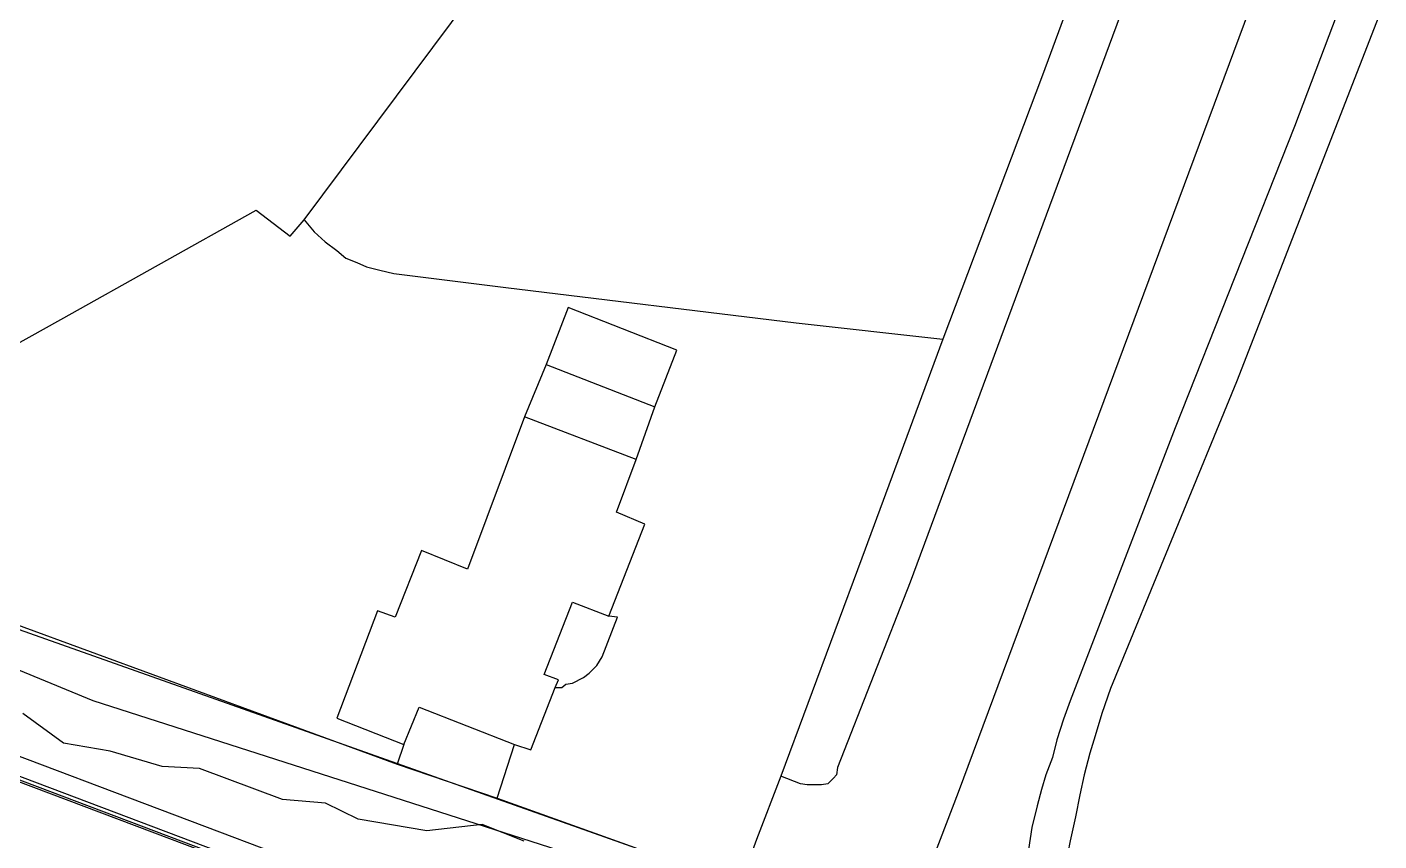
# Model space of a CAD drawing. Header units: millimetres. Extents: x 521005098 to 522149999836, y 174611071 to 175300000107.
# Drawn here: x 522056878836 to 522134000036, y 175123114192 to 175169562340 of the extents above; entities that cross this region are included whole.
import ezdxf

# ---------------------------------------------------------------- set-up
doc = ezdxf.new("R2010")
doc.units = ezdxf.units.MM
doc.header["$LTSCALE"] = 200
for name, color, linetype in [('0-35TEXT', 3, 'Continuous'), ('siteplan$0$0-35TEXT', 3, 'Continuous'), ('siteplan$0$siteplan$0$10', 1, 'Continuous'), ('siteplan$0$siteplan$0$14', 1, 'Continuous'), ('siteplan$0$siteplan$0$19', 1, 'Continuous'), ('siteplan$0$siteplan$0$25', 1, 'Continuous'), ('siteplan$0$siteplan$0$57', 1, 'Continuous'), ('siteplan$0$siteplan$0$60', 1, 'Continuous'), ('siteplan$0$siteplan$0$62', 1, 'Continuous'), ('siteplan$0$siteplan$0$8', 1, 'Continuous'), ('siteplan$0$siteplan$0$9', 1, 'Continuous')]:
    doc.layers.add(name, color=color, linetype=linetype)
doc.layers.get('siteplan$0$0-35TEXT').off()

# ---------------------------------------------------------------- blocks, each defined once
blk = doc.blocks.new('siteplan$0$siteplan')
at = {"layer": 'siteplan$0$siteplan$0$10', "color": 8}
for p, q in [((21634, 75070.19), (21625.88, 75049.31)), ((21631.62, 75070.31), (21629.19, 75063.88)), ((21629.19, 75063.88), (21622.38, 75046.69)), ((21625.88, 75049.31), (21618.69, 75031.81)), ((21622.38, 75046.69), (21616.38, 75031.12)), ((21618.69, 75031.81), (21618.19, 75030.38)), ((21616.38, 75031.12), (21616, 75030.06)), ((21616, 75030.06), (21615.62, 75028.88)), ((21618.19, 75030.38), (21617.81, 75029.12)), ((21617.81, 75029.12), (21617.5, 75028.12)), ((21615.62, 75028.88), (21615.38, 75027.88)), ((21615.38, 75027.88), (21615, 75026.88)), ((21617.5, 75028.12), (21617.19, 75026.88)), ((21615, 75026.88), (21614.75, 75026.06)), ((21617.19, 75026.88), (21616.94, 75025.75)), ((21614.75, 75026.06), (21614.5, 75025.12)), ((21614.5, 75025.12), (21614.19, 75023.88)), ((21616.94, 75025.75), (21616.69, 75024.5)), ((21616.69, 75024.5), (21616.38, 75023.12)), ((21614.19, 75023.88), (21614, 75022.62)), ((21616.38, 75023.12), (21616.12, 75021.75))]:
    blk.add_line(p, q, dxfattribs=at)
at = {"layer": 'siteplan$0$siteplan$0$14', "color": 8}
for p, q in [((21587.75, 75053.56), (21586.5, 75050.31)), ((21593.94, 75051.12), (21587.75, 75053.56)), ((21592.69, 75047.88), (21593.94, 75051.12)), ((21586.5, 75050.31), (21585.25, 75047.31)), ((21586.5, 75050.31), (21592.69, 75047.88)), ((21591.62, 75044.88), (21592.69, 75047.88)), ((21585.25, 75047.31), (21582, 75038.62)), ((21591.62, 75044.88), (21585.25, 75047.31)), ((21590.5, 75041.88), (21591.62, 75044.88)), ((21592.12, 75041.19), (21590.5, 75041.88)), ((21590.06, 75035.94), (21592.12, 75041.19)), ((21579.38, 75039.69), (21577.88, 75035.88)), ((21582, 75038.62), (21579.38, 75039.69)), ((21586.38, 75032.62), (21588, 75036.75)), ((21588, 75036.75), (21590.06, 75035.94)), ((21576.88, 75036.25), (21574.56, 75030.12)), ((21577.88, 75035.88), (21576.88, 75036.25)), ((21589.69, 75033.62), (21590.56, 75035.88)), ((21590.56, 75035.88), (21590.06, 75035.94)), ((21589.38, 75033.12), (21589.69, 75033.62)), ((21588.94, 75032.69), (21589.38, 75033.12)), ((21587.19, 75032.31), (21586.38, 75032.62)), ((21587, 75031.88), (21587.19, 75032.31)), ((21587.38, 75031.88), (21587.62, 75032.06)), ((21587.62, 75032.06), (21588, 75032.12)), ((21588, 75032.12), (21588.62, 75032.44)), ((21588.62, 75032.44), (21588.94, 75032.69)), ((21585.62, 75028.31), (21587, 75031.88)), ((21587, 75031.88), (21587.38, 75031.88)), ((21578.38, 75028.62), (21579.25, 75030.75)), ((21579.25, 75030.75), (21584.69, 75028.62)), ((21574.56, 75030.12), (21578.38, 75028.62)), ((21578.38, 75028.62), (21578, 75027.5)), ((21583.69, 75025.56), (21584.69, 75028.62)), ((21584.69, 75028.62), (21585.62, 75028.31)), ((21578, 75027.5), (21583.69, 75025.56))]:
    blk.add_line(p, q, dxfattribs=at)
at = {"layer": 'siteplan$0$siteplan$0$19', "color": 8}
for p, q in [((21548.288, 75036.209), (21560.626, 75031.136)), ((21560.626, 75031.136), (21590.831, 75021.428))]:
    blk.add_line(p, q, dxfattribs=at)
at = {"layer": 'siteplan$0$siteplan$0$25', "color": 8}
blk.add_line((21554.913, 75035.725), (21597.253, 75020.729), dxfattribs=at)
at = {"layer": 'siteplan$0$siteplan$0$57', "color": 8}
for p, q in [((21590.021, 75015.268), (21475.873, 75058.326)), ((21558.951, 75028.69), (21556.639, 75030.382)), ((21561.624, 75028.248), (21558.951, 75028.69)), ((21564.579, 75027.355), (21561.624, 75028.248)), ((21566.72, 75027.249), (21564.579, 75027.355)), ((21571.453, 75025.487), (21566.72, 75027.249)), ((21573.897, 75025.268), (21571.453, 75025.487)), ((21575.775, 75024.361), (21573.897, 75025.268)), ((21579.682, 75023.701), (21575.775, 75024.361)), ((21582.851, 75024.052), (21579.682, 75023.701)), ((21585.241, 75023.105), (21582.851, 75024.052))]:
    blk.add_line(p, q, dxfattribs=at)
at = {"layer": 'siteplan$0$siteplan$0$60', "color": 8}
blk.add_line((21555.163, 75027.081), (21587.218, 75014.99), dxfattribs=at)
at = {"layer": 'siteplan$0$siteplan$0$62', "color": 8}
for p, q in [((21555.046, 75027.339), (21587.288, 75015.177)), ((21555.221, 75026.952), (21587.183, 75014.896))]:
    blk.add_line(p, q, dxfattribs=at)
at = {"layer": 'siteplan$0$siteplan$0$8', "color": 8}
for p, q in [((21632.19, 75085.62), (21610, 75025.88)), ((21622.12, 75078), (21607.25, 75037.88)), ((21607.25, 75037.88), (21603.12, 75027.31)), ((21601, 75026.38), (21599.88, 75026.81)), ((21602.81, 75026.62), (21602.56, 75026.38)), ((21602.88, 75026.69), (21602.81, 75026.62)), ((21603.06, 75026.88), (21602.88, 75026.69)), ((21603.12, 75027.31), (21603.06, 75026.88)), ((21601.38, 75026.31), (21601, 75026.38)), ((21602.19, 75026.31), (21601.38, 75026.31)), ((21610, 75025.88), (21602, 75005.06)), ((21602.56, 75026.38), (21602.19, 75026.31))]:
    blk.add_line(p, q, dxfattribs=at)
at = {"layer": 'siteplan$0$siteplan$0$9', "color": 8}
for p, q in [((21621.38, 75084.62), (21614.81, 75066.81)), ((21572.69, 75058.56), (21582.62, 75071.88)), ((21614.81, 75066.81), (21609.12, 75051.75)), ((21558.81, 75052.88), (21569.94, 75059.12)), ((21569.94, 75059.12), (21571.88, 75057.62)), ((21571.88, 75057.62), (21572.69, 75058.56)), ((21572.69, 75058.56), (21573.25, 75057.88)), ((21573.25, 75057.88), (21573.88, 75057.31)), ((21573.88, 75057.31), (21574.56, 75056.81)), ((21574.56, 75056.81), (21575.06, 75056.38)), ((21575.06, 75056.38), (21575.69, 75056.12)), ((21575.69, 75056.12), (21576.25, 75055.88)), ((21576.25, 75055.88), (21577, 75055.69)), ((21577, 75055.69), (21577.81, 75055.5)), ((21577.81, 75055.5), (21584.19, 75054.69)), ((21584.19, 75054.69), (21600.75, 75052.69)), ((21542.62, 75043.88), (21558.81, 75052.88)), ((21600.75, 75052.69), (21609.12, 75051.75)), ((21609.12, 75051.75), (21604.5, 75039.25)), ((21604.5, 75039.25), (21599.88, 75026.81)), ((21554.81, 75036), (21578, 75027.5)), ((21599.88, 75026.81), (21598.5, 75023.19)), ((21583.69, 75025.56), (21591.56, 75022.75)), ((21598.5, 75023.19), (21597.56, 75020.62))]:
    blk.add_line(p, q, dxfattribs=at)
blk = doc.blocks.new('siteplan')
at = {"layer": 'siteplan$0$0-35TEXT', "xscale": 1000, "yscale": 1000, "zscale": 1000}
blk.add_blockref('siteplan$0$siteplan', (500000000, 100000000), dxfattribs=at)

msp = doc.modelspace()

# ---------------------------------------------------------------- block references
at = {"layer": '0-35TEXT', "xscale": 1000, "yscale": 1000, "zscale": 1000}
msp.add_blockref('siteplan', (500000094.73971, 99999891.38169), dxfattribs=at)

doc.saveas('drawing.dxf')
